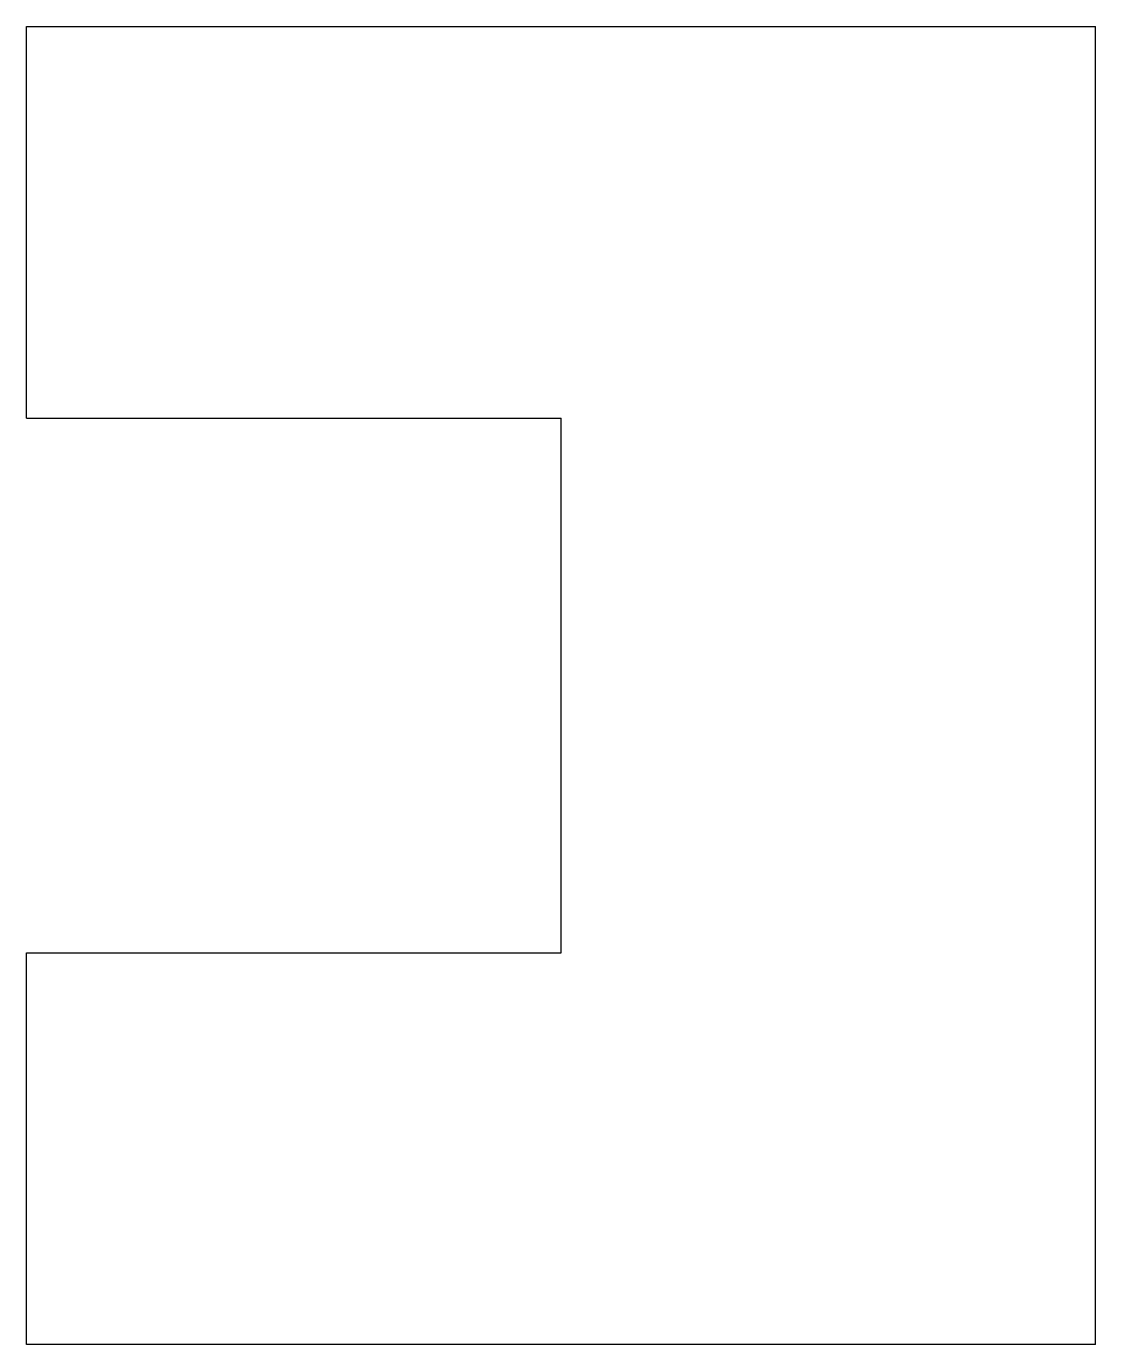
# Model space of a CAD drawing. Header units: metres. Extents: x 0 to 6, y -3.7 to 3.7.
import ezdxf

# ---------------------------------------------------------------- set-up
doc = ezdxf.new("R2010")
doc.units = ezdxf.units.M

msp = doc.modelspace()

# ---------------------------------------------------------------- linework, layer by layer
for p, q in [((0, 1.5), (0, 3.7)), ((0, 3.7), (6, 3.7)), ((6, -3.7), (6, 3.7)), ((0, 1.5), (3, 1.5)), ((3, -1.5), (3, 1.5)), ((0, -3.7), (0, -1.5)), ((0, -1.5), (3, -1.5)), ((6, -3.7), (0, -3.7))]:
    msp.add_line(p, q)

doc.saveas('drawing.dxf')
